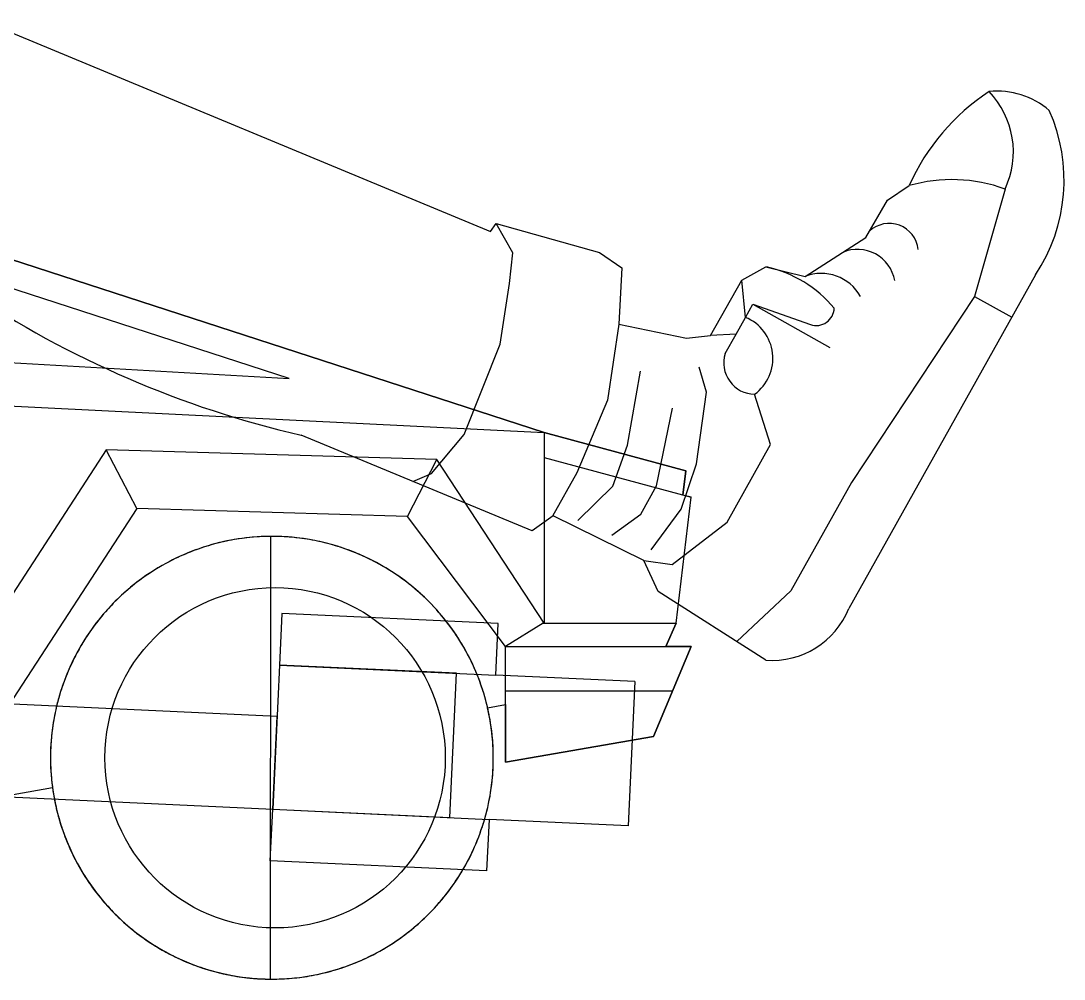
# Model space of a CAD drawing. Header units: millimetres. Extents: x 1207 to 16421, y -1609 to 10563.
# Drawn here: x 7378 to 7884, y -1609 to -1144 of the extents above; entities that cross this region are included whole.
import ezdxf

# ---------------------------------------------------------------- set-up
doc = ezdxf.new("R2010")
doc.units = ezdxf.units.MM
doc.layers.add('blueprint import', color=6, linetype='Continuous')
doc.layers.add('person_lowerleg1', color=7, linetype='Continuous')

msp = doc.modelspace()

# ---------------------------------------------------------------- linework, layer by layer
for p, q in [((7504.514, -1431.254), (7503.349, -1456.227)), ((7609.399, -1436.147), (7504.514, -1431.254)), ((7608.235, -1461.12), (7609.399, -1436.147)), ((7503.349, -1456.227), (7608.235, -1461.12)), ((7675.661, -1464.265), (7608.235, -1461.12)), ((7675.661, -1464.265), (7672.399, -1534.189)), ((7498.922, -1551.124), (7500.087, -1526.151)), ((7500.087, -1526.151), (7604.973, -1531.044)), ((7604.973, -1531.044), (7603.808, -1556.017)), ((7672.399, -1534.189), (7604.973, -1531.044)), ((7603.808, -1556.017), (7498.922, -1551.124))]:
    msp.add_line(p, q)
for points in [[(6596.07, -1483.981), (7500.087, -1526.151), (7502.184, -1481.2), (6598.167, -1439.03)], [(7500.087, -1526.151), (7585.993, -1530.158), (7589.255, -1460.234), (7503.349, -1456.227)]]:
    msp.add_lwpolyline(points, close=True)
msp.add_circle((7501.252, -1501.178), 82.5)
at = {"layer": 'blueprint import'}
msp.add_line((7499.058, -1608.506), (7499.118, -1393.848), dxfattribs=at)
for points in [[(6492.309, -1438.202), (6402.33, -1430.036), (6377.573, -1281.081), (7126.576, -1179.475), (7631.635, -1343.476)], [(7374.369, -1519.024), (7393.351, -1515.538), (7393.492, -1516.667), (7393.67, -1517.775), (7393.857, -1518.907), (7394.259, -1521.17), (7394.483, -1522.301), (7394.717, -1523.431), (7394.965, -1524.562), (7395.213, -1525.718), (7395.484, -1526.849), (7396.073, -1529.112), (7396.392, -1530.242), (7396.72, -1531.397), (7397.404, -1533.66), (7397.795, -1534.792), (7398.147, -1535.924), (7398.97, -1538.184), (7399.372, -1539.316), (7399.821, -1540.448), (7400.256, -1541.555), (7400.727, -1542.687), (7401.211, -1543.792), (7401.707, -1544.924), (7402.202, -1546.032), (7403.236, -1548.249), (7403.779, -1549.331), (7404.345, -1550.438), (7404.91, -1551.537), (7405.499, -1552.619), (7406.113, -1553.703), (7406.726, -1554.765), (7407.338, -1555.847), (7407.999, -1556.922), (7408.624, -1557.979), (7409.99, -1560.056), (7410.659, -1561.103), (7411.369, -1562.141), (7412.086, -1563.153), (7412.816, -1564.178), (7413.559, -1565.192), (7414.302, -1566.194), (7415.079, -1567.184), (7415.87, -1568.185), (7416.66, -1569.15), (7417.446, -1570.131), (7418.261, -1571.072), (7419.935, -1572.981), (7420.772, -1573.902), (7421.632, -1574.831), (7424.284, -1577.555), (7425.192, -1578.415), (7426.099, -1579.286), (7427.016, -1580.146), (7427.948, -1580.982), (7428.901, -1581.821), (7429.846, -1582.668), (7430.799, -1583.48), (7431.777, -1584.268), (7432.743, -1585.059), (7433.745, -1585.849), (7434.735, -1586.603), (7435.736, -1587.368), (7436.75, -1588.113), (7437.763, -1588.842), (7438.79, -1589.535), (7439.824, -1590.245), (7440.862, -1590.938), (7441.911, -1591.625), (7442.971, -1592.28), (7444.033, -1592.93), (7445.091, -1593.566), (7446.166, -1594.203), (7447.247, -1594.815), (7448.309, -1595.395), (7449.393, -1595.981), (7450.499, -1596.57), (7451.585, -1597.113), (7452.705, -1597.656), (7453.811, -1598.21), (7454.919, -1598.727), (7456.026, -1599.222), (7457.136, -1599.693), (7458.244, -1600.178), (7459.373, -1600.649), (7460.505, -1601.096), (7461.612, -1601.533), (7462.744, -1601.935), (7463.876, -1602.345), (7465.007, -1602.745), (7466.137, -1603.136), (7467.268, -1603.501), (7468.424, -1603.842), (7469.555, -1604.172), (7470.687, -1604.513), (7471.818, -1604.832), (7472.948, -1605.125), (7474.103, -1605.421), (7475.235, -1605.692), (7477.498, -1606.187), (7478.629, -1606.422), (7479.761, -1606.646), (7482.022, -1607.047), (7483.154, -1607.234), (7484.285, -1607.388), (7485.393, -1607.553), (7486.522, -1607.708), (7487.63, -1607.838), (7488.761, -1607.955), (7489.869, -1608.073), (7490.975, -1608.155), (7492.087, -1608.248), (7493.168, -1608.32), (7494.276, -1608.39), (7495.371, -1608.427), (7496.48, -1608.474), (7497.564, -1608.496), (7498.626, -1608.496), (7499.708, -1608.52), (7500.909, -1608.496), (7502.088, -1608.496), (7503.289, -1608.45), (7504.506, -1608.403), (7505.705, -1608.344), (7506.93, -1608.272), (7508.133, -1608.179), (7509.347, -1608.096), (7510.596, -1607.955), (7511.81, -1607.825), (7513.035, -1607.684), (7514.284, -1607.53), (7515.522, -1607.343), (7516.747, -1607.165), (7517.995, -1606.941), (7519.236, -1606.706), (7520.484, -1606.481), (7521.744, -1606.233), (7522.993, -1605.964), (7524.242, -1605.668), (7525.504, -1605.373), (7526.753, -1605.056), (7527.988, -1604.726), (7529.261, -1604.385), (7530.499, -1603.994), (7531.748, -1603.605), (7532.997, -1603.229), (7534.257, -1602.795), (7535.505, -1602.369), (7536.743, -1601.911), (7537.992, -1601.461), (7539.219, -1600.99), (7540.455, -1600.484), (7541.704, -1599.965), (7542.918, -1599.424), (7544.143, -1598.881), (7545.37, -1598.314), (7546.595, -1597.725), (7547.807, -1597.137), (7549.01, -1596.524), (7550.212, -1595.901), (7551.404, -1595.241), (7552.603, -1594.581), (7553.782, -1593.907), (7554.959, -1593.201), (7556.139, -1592.482), (7557.294, -1591.753), (7559.603, -1590.267), (7560.735, -1589.466), (7561.864, -1588.701), (7562.995, -1587.887), (7564.105, -1587.074), (7565.189, -1586.236), (7566.297, -1585.376), (7567.357, -1584.516), (7568.44, -1583.632), (7569.503, -1582.724), (7570.549, -1581.821), (7571.588, -1580.9), (7572.613, -1579.968), (7573.627, -1579.014), (7574.615, -1578.05), (7575.617, -1577.068), (7576.583, -1576.08), (7577.539, -1575.079), (7578.492, -1574.065), (7579.437, -1573.05), (7580.364, -1572.003), (7581.272, -1570.965), (7582.156, -1569.905), (7583.04, -1568.832), (7583.924, -1567.751), (7584.76, -1566.665), (7586.435, -1564.45), (7587.225, -1563.32), (7588.012, -1562.212), (7588.778, -1561.057), (7589.556, -1559.925), (7590.299, -1558.77), (7591.018, -1557.591), (7591.75, -1556.413), (7592.418, -1555.234), (7593.105, -1554.068), (7593.787, -1552.867), (7594.41, -1551.687), (7595.047, -1550.462), (7595.683, -1549.274), (7596.274, -1548.047), (7596.862, -1546.846), (7597.427, -1545.621), (7597.97, -1544.381), (7598.489, -1543.156), (7599.008, -1541.92), (7599.503, -1540.695), (7600.009, -1539.446), (7600.455, -1538.208), (7600.904, -1536.96), (7601.339, -1535.722), (7601.74, -1534.473), (7602.153, -1533.2), (7602.542, -1531.962), (7602.896, -1530.713), (7603.261, -1529.477), (7603.58, -1528.205), (7603.897, -1526.956), (7604.214, -1525.718), (7604.486, -1524.445), (7604.757, -1523.209), (7605.029, -1521.96), (7605.252, -1520.722), (7605.476, -1519.473), (7605.689, -1518.225), (7605.889, -1516.984), (7606.043, -1515.736), (7606.23, -1514.511), (7606.358, -1513.275), (7606.501, -1512.05), (7606.605, -1510.833), (7606.725, -1509.609), (7606.82, -1508.386), (7606.877, -1507.161), (7606.951, -1505.968), (7606.996, -1504.767), (7607.044, -1502.363), (7607.044, -1499.7), (7607.02, -1498.228), (7606.951, -1496.731), (7606.877, -1495.246), (7606.797, -1493.749), (7606.679, -1492.229), (7606.549, -1490.719), (7606.384, -1489.199), (7606.208, -1487.657), (7605.993, -1486.15), (7605.748, -1484.605), (7605.5, -1483.072), (7605.228, -1481.532), (7604.935, -1479.975), (7604.616, -1478.431), (7604.262, -1476.897), (7613.017, -1475.284), (7613.017, -1503.39), (7684.708, -1490.897), (7702.984, -1447.17), (7690.683, -1447.17), (7695.724, -1435.894), (7702.984, -1374.902), (7698.966, -1373.816), (7700.367, -1362.057), (7631.635, -1343.476), (7631.635, -1343.476), (7126.576, -1179.475)], [(7338.241, -1307.642), (7508.085, -1317.257), (7125.347, -1192.977), (6841.191, -1231.533)], [(6377.573, -1281.081), (7631.635, -1343.476)], [(7631.635, -1343.476), (7700.367, -1362.057)], [(7631.635, -1343.476), (7631.635, -1435.894)], [(7631.635, -1435.894), (7579.704, -1356.579), (7419.369, -1351.853), (7346.346, -1464.174), (7346.346, -1501.173)], [(7434.309, -1380.336), (7419.369, -1351.853)], [(7565.437, -1384.2), (7579.704, -1356.579)], [(7631.635, -1355.624), (7702.984, -1374.902)], [(7700.367, -1362.057), (7698.966, -1373.816)], [(7631.2, -1435.894), (7695.724, -1435.894), (7702.984, -1374.902)], [(7613.017, -1503.39), (7613.017, -1447.17), (7565.437, -1384.2), (7434.309, -1380.336), (7374.369, -1472.482), (7374.369, -1501.173)], [(7631.2, -1435.894), (7613.017, -1447.17)], [(7695.724, -1435.894), (7690.683, -1447.17)], [(7613.017, -1447.17), (7702.984, -1447.17), (7684.708, -1490.897), (7613.017, -1503.39)], [(7613.017, -1468.768), (7693.851, -1468.768)], [(7604.262, -1476.897), (7613.017, -1475.284)], [(7374.369, -1519.024), (7393.351, -1515.538)]]:
    msp.add_lwpolyline(points, dxfattribs=at)
for points in [[(7607.044, -1501.173), (7607.044, -1499.311), (7606.975, -1497.437), (7606.901, -1495.576), (7606.797, -1493.704), (7606.629, -1491.851), (7606.456, -1489.99), (7606.254, -1488.141), (7605.993, -1486.28), (7605.721, -1484.427), (7605.43, -1482.59), (7605.098, -1480.765), (7604.712, -1478.926), (7604.299, -1477.099), (7603.873, -1475.284), (7603.426, -1473.483), (7602.92, -1471.667), (7602.377, -1469.875), (7601.812, -1468.097), (7601.221, -1466.329), (7600.609, -1464.563), (7599.962, -1462.817), (7599.28, -1461.073), (7598.558, -1459.366), (7597.805, -1457.645), (7597.04, -1455.947), (7596.25, -1454.253), (7595.411, -1452.578), (7594.551, -1450.917), (7593.667, -1449.266), (7592.74, -1447.641), (7591.795, -1446.039), (7590.818, -1444.449), (7589.827, -1442.868), (7588.802, -1441.302), (7587.745, -1439.77), (7586.659, -1438.25), (7585.551, -1436.741), (7584.419, -1435.27), (7583.264, -1433.796), (7582.063, -1432.347), (7580.86, -1430.92), (7579.624, -1429.517), (7578.375, -1428.138), (7577.089, -1426.785), (7575.771, -1425.442), (7574.437, -1424.133), (7573.108, -1422.847), (7571.729, -1421.576), (7570.326, -1420.338), (7567.476, -1417.934), (7566.001, -1416.757), (7564.529, -1415.625), (7563.032, -1414.518), (7561.523, -1413.408), (7559.979, -1412.374), (7558.426, -1411.325), (7556.834, -1410.311), (7555.255, -1409.333), (7553.654, -1408.388), (7552.016, -1407.459), (7550.39, -1406.551), (7548.739, -1405.693), (7547.064, -1404.857), (7545.392, -1404.042), (7543.696, -1403.276), (7541.976, -1402.509), (7540.253, -1401.803), (7538.511, -1401.108), (7536.767, -1400.45), (7534.999, -1399.814), (7533.245, -1399.221), (7531.453, -1398.634), (7529.663, -1398.115), (7527.882, -1397.596), (7526.066, -1397.125), (7524.255, -1396.69), (7522.426, -1396.289), (7520.589, -1395.9), (7518.762, -1395.559), (7516.925, -1395.24), (7515.074, -1394.944), (7513.224, -1394.697), (7511.362, -1394.473), (7509.512, -1394.299), (7507.651, -1394.132), (7505.778, -1394.028), (7503.913, -1393.93), (7502.041, -1393.86), (7500.192, -1393.837), (7498.305, -1393.86), (7496.457, -1393.884), (7494.571, -1393.98), (7492.723, -1394.06), (7490.846, -1394.201), (7488.985, -1394.38), (7487.135, -1394.592), (7485.273, -1394.814), (7483.423, -1395.085), (7481.585, -1395.381), (7479.761, -1395.722), (7477.919, -1396.076), (7476.095, -1396.488), (7474.279, -1396.89), (7472.455, -1397.372), (7470.663, -1397.844), (7468.871, -1398.363), (7467.09, -1398.93), (7465.303, -1399.518), (7463.535, -1400.131), (7461.791, -1400.767), (7460.055, -1401.438), (7458.313, -1402.144), (7456.593, -1402.887), (7454.895, -1403.654), (7453.198, -1404.455), (7451.526, -1405.267), (7449.875, -1406.127), (7448.216, -1407.011), (7446.589, -1407.906), (7444.96, -1408.862), (7443.37, -1409.815), (7441.794, -1410.806), (7440.236, -1411.831), (7438.67, -1412.893), (7437.15, -1413.951), (7435.643, -1415.058), (7434.146, -1416.19), (7432.695, -1417.345), (7431.223, -1418.525), (7429.796, -1419.726), (7428.395, -1420.962), (7427.016, -1422.21), (7425.661, -1423.472), (7424.308, -1424.793), (7422.998, -1426.103), (7421.703, -1427.456), (7420.442, -1428.835), (7419.193, -1430.225), (7417.966, -1431.628), (7416.777, -1433.064), (7415.598, -1434.514), (7414.443, -1435.987), (7413.311, -1437.483), (7412.229, -1439.004), (7411.154, -1440.537), (7410.121, -1442.077), (7409.106, -1443.658), (7408.105, -1445.237), (7407.16, -1446.851), (7406.231, -1448.454), (7405.323, -1450.081), (7404.439, -1451.731), (7403.605, -1453.414), (7402.79, -1455.089), (7402, -1456.783), (7401.233, -1458.505), (7400.503, -1460.213), (7399.808, -1461.933), (7399.148, -1463.679), (7398.512, -1465.445), (7397.899, -1467.213), (7397.311, -1468.991), (7396.768, -1470.783), (7396.251, -1472.575), (7395.779, -1474.376), (7395.317, -1476.191), (7394.919, -1478.007), (7394.531, -1479.834), (7394.166, -1481.671), (7393.857, -1483.522), (7393.562, -1485.359), (7393.293, -1487.21), (7393.056, -1489.06), (7392.88, -1490.921), (7392.702, -1492.772), (7392.584, -1494.657), (7392.467, -1496.505), (7392.43, -1498.391), (7392.385, -1500.243), (7392.385, -1502.115), (7392.43, -1503.977), (7392.467, -1505.851), (7392.584, -1507.712), (7392.702, -1509.585), (7392.88, -1511.437), (7393.056, -1513.299), (7393.293, -1515.147), (7393.562, -1517.008), (7393.857, -1518.837), (7394.166, -1520.698), (7394.531, -1522.523), (7394.919, -1524.362), (7395.317, -1526.165), (7395.779, -1527.981), (7396.251, -1529.783), (7396.768, -1531.573), (7397.311, -1533.365), (7397.899, -1535.157), (7398.512, -1536.912), (7399.148, -1538.68), (7399.808, -1540.424), (7400.503, -1542.144), (7401.233, -1543.866), (7402, -1545.584), (7402.79, -1547.28), (7403.605, -1548.955), (7404.439, -1550.63), (7405.323, -1552.254), (7406.231, -1553.905), (7407.16, -1555.519), (7408.105, -1557.119), (7409.106, -1558.7), (7410.121, -1560.29), (7411.154, -1561.824), (7412.229, -1563.364), (7413.311, -1564.873), (7414.443, -1566.372), (7415.598, -1567.844), (7416.777, -1569.293), (7417.966, -1570.744), (7419.193, -1572.145), (7420.442, -1573.524), (7421.703, -1574.903), (7422.998, -1576.232), (7424.308, -1577.577), (7427.016, -1580.146), (7428.395, -1581.395), (7429.796, -1582.644), (7431.223, -1583.834), (7432.695, -1585.011), (7434.146, -1586.167), (7435.643, -1587.298), (7437.15, -1588.406), (7438.67, -1589.466), (7440.236, -1590.513), (7441.794, -1591.551), (7443.37, -1592.552), (7444.96, -1593.497), (7446.589, -1594.45), (7448.216, -1595.358), (7449.875, -1596.242), (7451.526, -1597.089), (7453.198, -1597.917), (7454.895, -1598.703), (7456.593, -1599.47), (7458.313, -1600.212), (7460.055, -1600.92), (7461.791, -1601.602), (7463.535, -1602.228), (7465.303, -1602.838), (7467.09, -1603.431), (7468.871, -1603.994), (7470.663, -1604.513), (7472.455, -1604.997), (7474.279, -1605.444), (7476.095, -1605.868), (7477.919, -1606.281), (7479.761, -1606.646), (7481.585, -1606.987), (7483.423, -1607.271), (7485.273, -1607.553), (7487.135, -1607.777), (7488.985, -1607.977), (7490.846, -1608.131), (7492.723, -1608.296), (7494.571, -1608.39), (7496.457, -1608.45), (7498.305, -1608.496), (7500.192, -1608.52), (7502.041, -1608.496), (7503.913, -1608.427), (7505.778, -1608.344), (7507.651, -1608.227), (7509.512, -1608.073), (7511.362, -1607.884), (7513.224, -1607.66), (7515.074, -1607.412), (7516.925, -1607.117), (7518.762, -1606.8), (7520.589, -1606.459), (7522.426, -1606.081), (7524.255, -1605.668), (7526.066, -1605.243), (7527.882, -1604.76), (7529.663, -1604.241), (7531.453, -1603.703), (7533.245, -1603.136), (7534.999, -1602.547), (7536.767, -1601.911), (7538.511, -1601.261), (7540.253, -1600.556), (7541.976, -1599.858), (7543.696, -1599.081), (7545.392, -1598.314), (7547.064, -1597.502), (7548.739, -1596.663), (7550.39, -1595.806), (7552.016, -1594.9), (7553.654, -1593.979), (7555.255, -1593.023), (7556.834, -1592.046), (7558.426, -1591.032), (7559.979, -1589.998), (7561.523, -1588.925), (7563.032, -1587.841), (7564.529, -1586.733), (7566.001, -1585.602), (7567.476, -1584.422), (7568.899, -1583.232), (7570.326, -1582.031), (7571.729, -1580.782), (7573.108, -1579.52), (7574.437, -1578.224), (7575.771, -1576.919), (7577.089, -1575.585), (7578.375, -1574.219), (7579.624, -1572.84), (7580.86, -1571.437), (7582.063, -1570.014), (7583.264, -1568.563), (7584.419, -1567.101), (7585.551, -1565.627), (7586.659, -1564.109), (7587.745, -1562.588), (7588.802, -1561.057), (7589.827, -1559.489), (7590.818, -1557.91), (7591.795, -1556.331), (7592.74, -1554.717), (7593.667, -1553.09), (7594.551, -1551.44), (7595.411, -1549.789), (7596.25, -1548.119), (7597.04, -1546.42), (7597.805, -1544.724), (7598.558, -1543.002), (7599.28, -1541.284), (7599.962, -1539.54), (7600.609, -1537.796), (7601.221, -1536.028), (7601.812, -1534.273), (7602.377, -1532.481), (7602.92, -1530.689), (7603.426, -1528.889), (7603.873, -1527.073), (7604.299, -1525.259), (7604.712, -1523.431), (7605.098, -1521.593), (7605.43, -1519.767), (7605.721, -1517.929), (7605.993, -1516.081), (7606.254, -1514.228), (7606.456, -1512.367), (7606.629, -1510.516), (7606.797, -1508.631), (7606.901, -1506.783), (7606.975, -1504.919), (7607.044, -1503.045), (7607.044, -1501.173)], [(7607.044, -1501.173), (7607.044, -1499.996), (7606.996, -1497.591), (7606.951, -1496.401), (7606.877, -1495.2), (7606.82, -1493.975), (7606.725, -1492.748), (7606.605, -1491.534), (7606.501, -1490.309), (7606.358, -1489.082), (7606.23, -1487.846), (7606.043, -1486.621), (7605.889, -1485.383), (7605.689, -1484.134), (7605.476, -1482.885), (7605.252, -1481.649), (7605.029, -1480.401), (7604.757, -1479.16), (7604.486, -1477.912), (7604.214, -1476.639), (7603.897, -1475.401), (7603.58, -1474.152), (7603.261, -1472.892), (7602.896, -1471.643), (7602.542, -1470.395), (7602.153, -1469.133), (7601.74, -1467.884), (7601.339, -1466.648), (7600.904, -1465.399), (7600.455, -1464.161), (7600.009, -1462.912), (7599.503, -1461.663), (7599.008, -1460.425), (7597.97, -1457.975), (7597.427, -1456.737), (7596.862, -1455.513), (7596.274, -1454.285), (7595.683, -1453.097), (7595.047, -1451.87), (7594.41, -1450.669), (7593.787, -1449.468), (7593.105, -1448.302), (7592.418, -1447.122), (7591.75, -1445.921), (7591.018, -1444.766), (7590.299, -1443.587), (7589.556, -1442.433), (7588.778, -1441.302), (7588.012, -1440.146), (7587.225, -1439.017), (7586.435, -1437.909), (7584.76, -1435.692), (7583.924, -1434.608), (7583.04, -1433.524), (7582.156, -1432.464), (7581.272, -1431.391), (7580.364, -1430.355), (7579.437, -1429.317), (7578.492, -1428.292), (7576.583, -1426.265), (7575.617, -1425.288), (7574.615, -1424.311), (7573.627, -1423.342), (7572.613, -1422.389), (7571.588, -1421.47), (7570.549, -1420.54), (7569.503, -1419.632), (7568.44, -1418.725), (7567.357, -1417.841), (7566.297, -1416.981), (7565.189, -1416.12), (7564.105, -1415.284), (7562.995, -1414.47), (7561.864, -1413.66), (7560.735, -1412.869), (7559.603, -1412.102), (7558.45, -1411.349), (7556.139, -1409.863), (7554.959, -1409.155), (7553.782, -1408.462), (7552.603, -1407.776), (7551.404, -1407.12), (7550.212, -1406.471), (7549.01, -1405.834), (7547.807, -1405.222), (7546.595, -1404.631), (7545.37, -1404.042), (7544.143, -1403.478), (7542.918, -1402.935), (7541.704, -1402.392), (7540.455, -1401.873), (7539.219, -1401.38), (7537.992, -1400.895), (7536.743, -1400.426), (7535.505, -1399.987), (7534.257, -1399.566), (7532.997, -1399.127), (7531.748, -1398.728), (7530.499, -1398.363), (7529.261, -1397.985), (7527.988, -1397.644), (7526.753, -1397.303), (7525.504, -1396.984), (7524.242, -1396.69), (7522.993, -1396.395), (7521.744, -1396.124), (7520.484, -1395.876), (7519.236, -1395.628), (7517.995, -1395.431), (7516.747, -1395.192), (7515.522, -1395.016), (7514.284, -1394.838), (7513.035, -1394.675), (7511.81, -1394.523), (7510.596, -1394.403), (7509.347, -1394.275), (7508.133, -1394.178), (7506.93, -1394.084), (7505.705, -1394.028), (7504.506, -1393.954), (7503.289, -1393.91), (7502.088, -1393.86), (7500.909, -1393.86), (7499.708, -1393.837), (7498.529, -1393.86), (7497.341, -1393.86), (7494.936, -1393.954), (7493.711, -1394.028), (7492.521, -1394.084), (7490.071, -1394.275), (7488.855, -1394.403), (7487.606, -1394.523), (7486.381, -1394.675), (7485.145, -1394.838), (7483.92, -1395.016), (7482.68, -1395.192), (7481.431, -1395.431), (7480.182, -1395.628), (7478.947, -1395.876), (7477.698, -1396.124), (7476.436, -1396.395), (7473.938, -1396.984), (7472.676, -1397.303), (7471.427, -1397.644), (7470.192, -1397.985), (7468.919, -1398.363), (7467.681, -1398.728), (7466.432, -1399.127), (7465.183, -1399.566), (7463.945, -1399.987), (7462.696, -1400.426), (7461.458, -1400.895), (7460.209, -1401.38), (7458.961, -1401.873), (7457.749, -1402.392), (7456.5, -1402.935), (7455.273, -1403.478), (7454.059, -1404.042), (7452.834, -1404.631), (7451.63, -1405.222), (7450.418, -1405.834), (7449.217, -1406.471), (7448.014, -1407.12), (7446.813, -1407.776), (7445.634, -1408.462), (7444.467, -1409.155), (7443.29, -1409.863), (7440.979, -1411.349), (7439.824, -1412.102), (7438.692, -1412.869), (7437.561, -1413.66), (7435.347, -1415.284), (7434.24, -1416.12), (7433.154, -1416.981), (7432.059, -1417.841), (7431.001, -1418.725), (7428.877, -1420.54), (7427.854, -1421.47), (7426.816, -1422.389), (7425.804, -1423.342), (7424.801, -1424.311), (7423.812, -1425.288), (7422.835, -1426.265), (7421.879, -1427.28), (7420.937, -1428.292), (7419.981, -1429.317), (7419.073, -1430.355), (7418.157, -1431.391), (7417.273, -1432.464), (7416.389, -1433.524), (7414.669, -1435.692), (7413.83, -1436.799), (7412.203, -1439.017), (7411.415, -1440.146), (7410.64, -1441.302), (7409.873, -1442.433), (7409.13, -1443.587), (7408.398, -1444.766), (7407.703, -1445.921), (7406.997, -1447.122), (7406.324, -1448.302), (7405.64, -1449.468), (7404.367, -1451.87), (7403.768, -1453.097), (7403.155, -1454.285), (7402.024, -1456.737), (7401.459, -1457.975), (7400.94, -1459.2), (7400.41, -1460.425), (7399.915, -1461.663), (7398.97, -1464.161), (7398.512, -1465.399), (7398.086, -1466.648), (7397.675, -1467.884), (7397.276, -1469.133), (7396.887, -1470.395), (7396.522, -1471.643), (7396.181, -1472.892), (7395.849, -1474.152), (7395.532, -1475.401), (7395.213, -1476.639), (7394.941, -1477.912), (7394.672, -1479.16), (7394.424, -1480.401), (7394.166, -1481.649), (7393.94, -1482.885), (7393.74, -1484.134), (7393.562, -1485.383), (7393.375, -1486.621), (7393.221, -1487.846), (7393.056, -1489.082), (7392.925, -1490.309), (7392.808, -1491.534), (7392.726, -1492.748), (7392.539, -1495.2), (7392.491, -1496.401), (7392.454, -1497.591), (7392.409, -1498.792), (7392.385, -1499.996), (7392.385, -1502.363), (7392.409, -1503.564), (7392.454, -1504.767), (7392.491, -1505.968), (7392.539, -1507.161), (7392.726, -1509.609), (7392.808, -1510.833), (7392.925, -1512.05), (7393.056, -1513.275), (7393.221, -1514.511), (7393.375, -1515.736), (7393.562, -1516.984), (7393.74, -1518.225), (7393.94, -1519.473), (7394.166, -1520.722), (7394.424, -1521.96), (7394.672, -1523.209), (7394.941, -1524.445), (7395.213, -1525.718), (7395.532, -1526.956), (7395.849, -1528.205), (7396.181, -1529.477), (7396.522, -1530.713), (7396.887, -1531.962), (7397.276, -1533.2), (7397.675, -1534.473), (7398.086, -1535.722), (7398.512, -1536.96), (7398.97, -1538.208), (7399.443, -1539.446), (7399.915, -1540.695), (7400.41, -1541.92), (7400.94, -1543.156), (7401.459, -1544.381), (7402.024, -1545.621), (7402.591, -1546.846), (7403.155, -1548.047), (7403.768, -1549.274), (7404.367, -1550.462), (7405.004, -1551.687), (7405.64, -1552.867), (7406.324, -1554.068), (7406.997, -1555.234), (7407.703, -1556.413), (7408.398, -1557.591), (7409.13, -1558.77), (7409.873, -1559.925), (7410.64, -1561.057), (7411.415, -1562.212), (7412.203, -1563.32), (7413.018, -1564.45), (7413.83, -1565.557), (7414.669, -1566.665), (7416.389, -1568.832), (7417.273, -1569.905), (7418.157, -1570.965), (7419.073, -1572.003), (7419.981, -1573.05), (7420.937, -1574.065), (7421.879, -1575.079), (7422.835, -1576.08), (7423.812, -1577.068), (7424.801, -1578.05), (7425.804, -1579.014), (7426.816, -1579.968), (7427.854, -1580.9), (7428.877, -1581.821), (7431.001, -1583.632), (7432.059, -1584.516), (7433.154, -1585.376), (7434.24, -1586.236), (7435.347, -1587.074), (7437.561, -1588.701), (7438.692, -1589.466), (7439.824, -1590.267), (7442.135, -1591.753), (7443.29, -1592.482), (7444.467, -1593.201), (7445.634, -1593.907), (7446.813, -1594.581), (7449.217, -1595.901), (7450.418, -1596.524), (7451.63, -1597.137), (7452.834, -1597.725), (7454.059, -1598.314), (7455.273, -1598.881), (7456.5, -1599.424), (7457.749, -1599.965), (7458.961, -1600.484), (7460.209, -1600.99), (7461.458, -1601.461), (7462.696, -1601.911), (7463.945, -1602.369), (7465.183, -1602.795), (7466.432, -1603.229), (7467.681, -1603.605), (7468.919, -1603.994), (7470.192, -1604.385), (7471.427, -1604.726), (7472.676, -1605.056), (7473.938, -1605.373), (7476.436, -1605.964), (7477.698, -1606.233), (7478.947, -1606.481), (7480.182, -1606.706), (7481.431, -1606.941), (7482.68, -1607.165), (7483.92, -1607.343), (7485.145, -1607.53), (7486.381, -1607.684), (7487.606, -1607.825), (7488.855, -1607.955), (7490.071, -1608.096), (7491.296, -1608.179), (7492.521, -1608.272), (7493.711, -1608.344), (7494.936, -1608.403), (7497.341, -1608.496), (7498.529, -1608.496), (7499.708, -1608.52), (7500.909, -1608.496), (7502.088, -1608.496), (7503.289, -1608.45), (7504.506, -1608.403), (7505.705, -1608.344), (7506.93, -1608.272), (7508.133, -1608.179), (7509.347, -1608.096), (7510.596, -1607.955), (7511.81, -1607.825), (7513.035, -1607.684), (7514.284, -1607.53), (7515.522, -1607.343), (7516.747, -1607.165), (7517.995, -1606.941), (7519.236, -1606.706), (7520.484, -1606.481), (7521.744, -1606.233), (7522.993, -1605.964), (7524.242, -1605.668), (7525.504, -1605.373), (7526.753, -1605.056), (7527.988, -1604.726), (7529.261, -1604.385), (7530.499, -1603.994), (7531.748, -1603.605), (7532.997, -1603.229), (7534.257, -1602.795), (7535.505, -1602.369), (7536.743, -1601.911), (7537.992, -1601.461), (7539.219, -1600.99), (7540.455, -1600.484), (7541.704, -1599.965), (7542.918, -1599.424), (7544.143, -1598.881), (7545.37, -1598.314), (7546.595, -1597.725), (7547.807, -1597.137), (7549.01, -1596.524), (7550.212, -1595.901), (7551.404, -1595.241), (7552.603, -1594.581), (7553.782, -1593.907), (7554.959, -1593.201), (7556.139, -1592.482), (7557.294, -1591.753), (7559.603, -1590.267), (7560.735, -1589.466), (7561.864, -1588.701), (7562.995, -1587.887), (7564.105, -1587.074), (7565.189, -1586.236), (7566.297, -1585.376), (7567.357, -1584.516), (7568.44, -1583.632), (7569.503, -1582.724), (7570.549, -1581.821), (7571.588, -1580.9), (7572.613, -1579.968), (7573.627, -1579.014), (7574.615, -1578.05), (7575.617, -1577.068), (7576.583, -1576.08), (7577.539, -1575.079), (7578.492, -1574.065), (7579.437, -1573.05), (7580.364, -1572.003), (7581.272, -1570.965), (7582.156, -1569.905), (7583.04, -1568.832), (7583.924, -1567.751), (7584.76, -1566.665), (7586.435, -1564.45), (7587.225, -1563.32), (7588.012, -1562.212), (7588.778, -1561.057), (7589.556, -1559.925), (7590.299, -1558.77), (7591.018, -1557.591), (7591.75, -1556.413), (7592.418, -1555.234), (7593.105, -1554.068), (7593.787, -1552.867), (7594.41, -1551.687), (7595.047, -1550.462), (7595.683, -1549.274), (7596.274, -1548.047), (7596.862, -1546.846), (7597.427, -1545.621), (7597.97, -1544.381), (7598.489, -1543.156), (7599.008, -1541.92), (7599.503, -1540.695), (7600.009, -1539.446), (7600.455, -1538.208), (7600.904, -1536.96), (7601.339, -1535.722), (7601.74, -1534.473), (7602.153, -1533.2), (7602.542, -1531.962), (7602.896, -1530.713), (7603.261, -1529.477), (7603.58, -1528.205), (7603.897, -1526.956), (7604.214, -1525.718), (7604.486, -1524.445), (7604.757, -1523.209), (7605.029, -1521.96), (7605.252, -1520.722), (7605.476, -1519.473), (7605.689, -1518.225), (7605.889, -1516.984), (7606.043, -1515.736), (7606.23, -1514.511), (7606.358, -1513.275), (7606.501, -1512.05), (7606.605, -1510.833), (7606.725, -1509.609), (7606.82, -1508.386), (7606.877, -1507.161), (7606.951, -1505.968), (7606.996, -1504.767), (7607.044, -1502.363), (7607.044, -1501.173)]]:
    msp.add_lwpolyline(points, close=True, dxfattribs=at)
at = {"layer": 'person_lowerleg1'}
for p, q in [((7359.463, -1143.891), (7605.621, -1245.952)), ((7798.071, -1230.814), (7808.632, -1223.774)), ((7787.608, -1248.96), (7798.071, -1230.814)), ((7605.621, -1245.952), (7608.492, -1242.066)), ((7608.492, -1242.066), (7658.514, -1256.248)), ((7758.127, -1267.839), (7787.608, -1248.96)), ((7658.514, -1256.248), (7669.404, -1263.672)), ((7669.404, -1263.672), (7667.83, -1291.002)), ((7727.479, -1269.636), (7739.174, -1263.153)), ((7739.174, -1263.153), (7758.127, -1267.839)), ((7869.868, -1267.06), (7779.405, -1428.836)), ((7712.346, -1296.479), (7727.479, -1269.636)), ((7729.325, -1287.648), (7732.868, -1281.311)), ((7732.868, -1281.311), (7760.805, -1291.174)), ((7667.83, -1291.002), (7700.649, -1297.757)), ((7700.649, -1297.757), (7712.346, -1296.479)), ((7724.712, -1295.813), (7712.346, -1296.479)), ((7719.45, -1305.222), (7724.712, -1295.813)), ((7741.39, -1349.36), (7733.72, -1324.936)), ((7625.841, -1391.206), (7513.88, -1344.805)), ((7720.363, -1386.963), (7741.39, -1349.36)), ((7636.001, -1383.894), (7625.841, -1391.206)), ((7679.947, -1405.527), (7636.001, -1383.894)), ((7693.762, -1407.428), (7720.363, -1386.963)), ((7679.947, -1405.527), (7693.762, -1407.428)), ((7686.906, -1420.536), (7679.947, -1405.527)), ((7739.172, -1453.882), (7686.906, -1420.536))]:
    msp.add_line(p, q, dxfattribs=at)
for points in [[(7855.069, -1225.422), (7840.213, -1277.567), (7780.603, -1367.684), (7751.191, -1420.28), (7725.006, -1444.844)], [(7567.972, -1367.223), (7577.028, -1363.321), (7592.987, -1344.463), (7610.427, -1300.631), (7614.875, -1271.231), (7616.448, -1256.355), (7608.492, -1242.066)], [(7729.325, -1287.648), (7727.479, -1269.636)], [(7840.213, -1277.567), (7858.409, -1287.553)], [(7732.868, -1281.311), (7770.2, -1302.187)], [(7724.712, -1295.813), (7729.325, -1287.648)], [(7667.83, -1291.002), (7662.326, -1327.777), (7647.5, -1363.003), (7635.695, -1384.114)], [(7648.044, -1386.151), (7664.944, -1369.527), (7672.135, -1349.636), (7678.302, -1313.736)], [(7683.48, -1400.379), (7698.053, -1380.726), (7705.475, -1358.643), (7710.335, -1323.918), (7706.784, -1311.843)], [(7664.485, -1393.265), (7678.509, -1383.096), (7686.182, -1369.376), (7693.857, -1331.715)]]:
    msp.add_lwpolyline(points, dxfattribs=at)
for centre, radius, start, end in [((7905.684, -1266.989), 106.238, 123.289, 155.99765), ((7851.293, -1216.874), 38.889, 49.54735, 95.78425), ((7816.899, -1207.394), 42.213, 334.71783, 43.78764), ((7800.676, -1221.12), 83.055, 326.41813, 24.04266), ((7829.327, -1295.677), 74.822, 69.87689, 106.05721), ((7798.96, -1256.143), 14.035, 6.00207, 133.02636), ((7783.539, -1273.032), 18.337, 10.12723, 112.96909), ((7726.636, -1321.229), 59.408, 39.77426, 77.59092), ((7766.054, -1287.906), 21.576, 28.69663, 111.55576), ((7624.403, -867.466), 489.967, 236.26151, 256.9634), ((7763.548, -1282.859), 8.755, 251.74245, 357.62806), ((7721.003, -1307.532), 21.555, 306.1544, 67.29031), ((7733.905, -1309.78), 15.157, 162.4997, 269.2995), ((7742.133, -1413.802), 40.189, 265.77485, 338.0331)]:
    msp.add_arc(centre, radius, start, end, dxfattribs=at)

doc.saveas('drawing.dxf')
